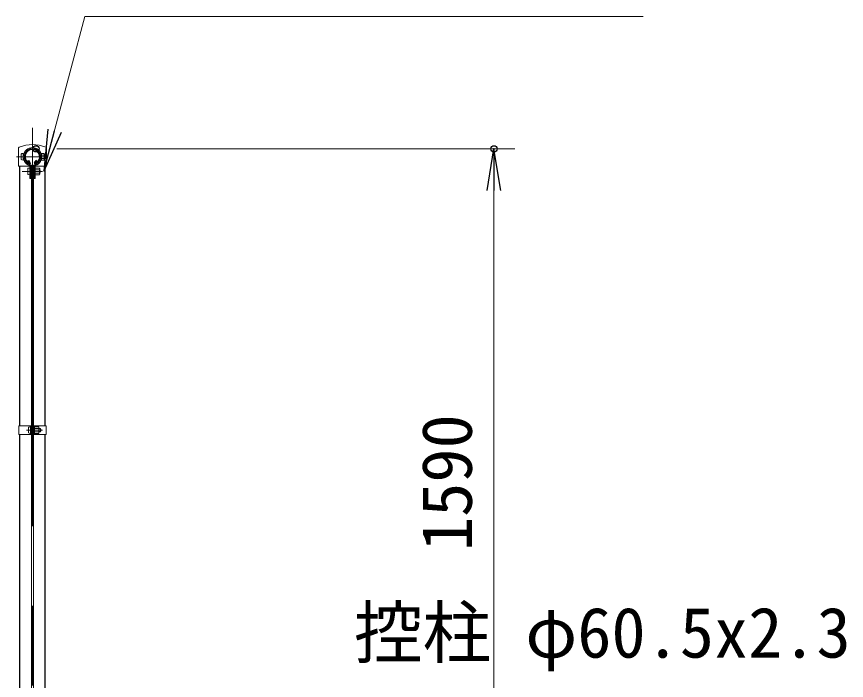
# Model space of a CAD drawing. Units: millimetres, scale not verified. Extents: x -10499 to 10501, y -7424 to 7426.
# Drawn here: x -2362 to -376, y 3074 to 4662 of the extents above; entities that cross this region are included whole.
import ezdxf
from ezdxf.enums import TextEntityAlignment as Align

# ---------------------------------------------------------------- set-up
doc = ezdxf.new("R2010")
doc.units = ezdxf.units.MM
doc.header["$LTSCALE"] = 30
doc.header["$PDMODE"] = 32
doc.header["$PDSIZE"] = 15
doc.linetypes.add('USER1', pattern=[50.8, 31.75, -6.35, 6.35, -6.35])
for name, color, linetype, lineweight in [('0-1_D-STR1', 1, 'Continuous', 25), ('0-4_D-BMK', 2, 'USER1', 13), ('0-5_D-STR3', 3, 'Continuous', 13), ('0-6_D-STR-DIM', 7, 'Continuous', 13), ('0-C_D-STR-TXT', 7, 'Continuous', 13)]:
    doc.layers.add(name, color=color, linetype=linetype, lineweight=lineweight)
doc.layers.add('0-7_0', color=7, linetype='Continuous')
doc.layers.add('0-8_Defpoints', color=8, linetype='Continuous')
doc.styles.add('ＭＳ ゴシック', font='')
doc.styles.get('ＭＳ ゴシック').set_extended_font_data('MS Gothic')

# ---------------------------------------------------------------- blocks, each defined once
blk = doc.blocks.new('_Open')
at = {"layer": '0-7_0'}
blk.add_line((-30, 5), (0, 0), dxfattribs=at)
blk.add_lwpolyline([(-30, -5), (0, 0), (-30, 0)], dxfattribs=at)

msp = doc.modelspace()

# ---------------------------------------------------------------- linework, layer by layer
at = {"layer": '0-1_D-STR1'}
for p, q in [((-2334.66, 4317.26), (-2333.27, 4318.07)), ((-2331.15, 4311.19), (-2334.66, 4317.26)), ((-2329.76, 4311.99), (-2333.27, 4318.07)), ((-2319.19, 4311.99), (-2315.68, 4318.07)), ((-2317.8, 4311.19), (-2314.29, 4317.26)), ((-2314.29, 4317.26), (-2315.68, 4318.07)), ((-2354.73, 3683.07), (-2354.73, 4304.02)), ((-2294.23, 3683.07), (-2294.23, 4304.02)), ((-2354.73, 3009.07), (-2354.73, 3662.07)), ((-2294.23, 3009.07), (-2294.23, 3662.07))]:
    msp.add_line(p, q, dxfattribs=at)
for centre, radius, start, end in [((-2324.48, 4326.52), 19.05, 294.32478, 245.67522), ((-2324.48, 4326.52), 17.45, 294.32478, 245.67522), ((-2331.5, 4310.98), 2, 245.67522, 30), ((-2317.46, 4310.98), 2, 150, 294.32478), ((-2331.5, 4310.98), 0.401, 245.67522, 30), ((-2317.46, 4310.98), 0.401, 150, 294.32478)]:
    msp.add_arc(centre, radius, start, end, dxfattribs=at)
at = {"layer": '0-4_D-BMK'}
for p, q in [((-2324.48, 4395.57), (-2324.48, -4394.43)), ((-2362.44, 4326.52), (-2286.51, 4326.52)), ((-2348.92, 4291.52), (-2300.04, 4291.52)), ((-2339.03, 3672.57), (-2300.43, 3672.57))]:
    msp.add_line(p, q, dxfattribs=at)
at = {"layer": '0-5_D-STR3'}
for p, q in [((-2351.28, 4333.02), (-2351.28, 4320.02)), ((-2346.48, 4334.52), (-2346.48, 4318.52)), ((-2296.98, 4334.62), (-2302.48, 4334.62)), ((-2302.48, 4334.62), (-2302.48, 4318.42)), ((-2295.98, 4332.75), (-2295.98, 4320.4)), ((-2290.83, 4346.52), (-2290.83, 4304.02)), ((-2346.11, 4330.52), (-2346.48, 4330.52)), ((-2346.11, 4322.52), (-2346.48, 4322.52)), ((-2302.48, 4330.52), (-2302.84, 4330.52)), ((-2302.48, 4322.52), (-2302.84, 4322.52)), ((-2296.98, 4330.57), (-2302.48, 4330.57)), ((-2296.98, 4322.47), (-2302.48, 4322.47)), ((-2296.98, 4318.42), (-2302.48, 4318.42)), ((-2295.98, 4330.52), (-2295.48, 4330.52)), ((-2295.98, 4330.52), (-2295.48, 4330.52)), ((-2295.98, 4329.84), (-2295.15, 4329.84)), ((-2295.98, 4323.19), (-2295.15, 4323.19)), ((-2295.98, 4322.52), (-2295.48, 4322.52)), ((-2295.98, 4322.52), (-2295.48, 4322.52)), ((-2295.48, 4330.52), (-2295.48, 4322.52)), ((-2335.78, 4284.95), (-2335.78, 4297.95)), ((-2330.98, 4274.82), (-2330.98, 4304.09)), ((-2328.68, 4274.82), (-2328.68, 4304.09)), ((-2326.98, 4296.83), (-2328.68, 4296.83)), ((-2326.98, 4296.83), (-2326.98, 4286.2)), ((-2326.98, 4295.52), (-2326.73, 4295.52)), ((-2326.73, 4306.52), (-2326.73, 2364.62)), ((-2326.73, 4306.52), (-2322.23, 4306.52)), ((-2322.23, 4306.52), (-2322.23, 2364.62)), ((-2322.23, 4295.52), (-2320.28, 4295.52)), ((-2320.28, 4274.82), (-2320.28, 4304.09)), ((-2317.98, 4274.82), (-2317.98, 4304.09)), ((-2317.98, 4304.02), (-2290.83, 4304.02)), ((-2307.98, 4299.62), (-2317.98, 4299.62)), ((-2307.98, 4295.57), (-2317.98, 4295.57)), ((-2306.98, 4297.75), (-2306.98, 4285.4)), ((-2306.98, 4295.52), (-2306.98, 4287.52)), ((-2306.98, 4294.84), (-2306.65, 4294.84)), ((-2330.98, 4274.82), (-2328.68, 4274.82)), ((-2326.98, 4286.2), (-2328.68, 4286.2)), ((-2326.98, 4287.52), (-2326.73, 4287.52)), ((-2322.23, 4287.52), (-2320.28, 4287.52)), ((-2320.28, 4274.82), (-2317.98, 4274.82)), ((-2307.98, 4287.47), (-2317.98, 4287.47)), ((-2307.98, 4283.42), (-2317.98, 4283.42)), ((-2306.98, 4288.19), (-2306.65, 4288.19)), ((-2357.03, 3683.07), (-2357.03, 3662.07)), ((-2326.73, 3683.07), (-2357.03, 3683.07)), ((-2333.83, 3679.07), (-2333.83, 3666.07)), ((-2329.03, 3683.07), (-2329.03, 3662.07)), ((-2329.03, 3680.57), (-2329.03, 3664.57)), ((-2322.23, 3683.07), (-2291.93, 3683.07)), ((-2319.93, 3683.07), (-2319.93, 3662.07)), ((-2309.93, 3680.67), (-2319.93, 3680.67)), ((-2319.93, 3680.67), (-2319.93, 3664.47)), ((-2309.93, 3676.62), (-2319.93, 3676.62)), ((-2308.93, 3678.8), (-2308.93, 3666.45)), ((-2308.93, 3676.57), (-2305.03, 3676.57)), ((-2308.93, 3675.89), (-2304.7, 3675.89)), ((-2305.03, 3676.57), (-2305.03, 3668.57)), ((-2291.93, 3683.07), (-2291.93, 3662.07)), ((-2326.73, 3662.07), (-2357.03, 3662.07)), ((-2322.23, 3662.07), (-2291.93, 3662.07)), ((-2309.93, 3668.52), (-2319.93, 3668.52)), ((-2309.93, 3664.47), (-2319.93, 3664.47)), ((-2308.93, 3669.24), (-2304.7, 3669.24)), ((-2308.93, 3668.57), (-2305.03, 3668.57))]:
    msp.add_line(p, q, dxfattribs=at)
msp.add_lwpolyline([(-2358.13, 4346.52), (-2358.13, 4304.02), (-2330.98, 4304.02)], dxfattribs=at)
for centre, radius, start, end in [((-2324.48, 4273.63), 82.25, 67.22973, 112.77027), ((-2354.83, 4346.52), 3.3, 116.72671, 180), ((-2324.48, 4326.52), 22, 290.1633, 249.8367), ((-2324.48, 4326.52), 19.7, 289.83718, 250.16282), ((-2298.51, 4332.59), 2.54, 307.21089, 52.78911), ((-2294.13, 4346.52), 3.3, 0, 63.27329), ((-2304.68, 4326.52), 8.7, 332.26063, 27.73937), ((-2298.53, 4320.44), 2.55, 307.42505, 52.57495), ((-2302.98, 4326.52), 8.5, 331.92751, 28.07249), ((-2332.98, 4304.09), 2, 0, 62.72039), ((-2332.98, 4304.09), 4.3, 0, 65.03562), ((-2315.98, 4304.09), 4.3, 114.96438, 180), ((-2315.98, 4304.09), 2, 117.27961, 180), ((-2315.68, 4291.52), 8.7, 332.26063, 27.73937), ((-2309.51, 4297.59), 2.54, 307.21089, 52.78911), ((-2314.48, 4291.52), 8.5, 331.92751, 28.07249), ((-2309.53, 4285.44), 2.55, 307.42505, 52.57495), ((-2317.63, 3672.57), 8.7, 332.26063, 27.73937), ((-2311.46, 3678.64), 2.54, 307.21089, 52.78911), ((-2312.53, 3672.57), 8.5, 331.92751, 28.07249), ((-2311.48, 3666.49), 2.55, 307.42505, 52.57495)]:
    msp.add_arc(centre, radius, start, end, dxfattribs=at)
for centre, start_param, end_param in [((-2346.48, 4333.02), 1.5707963, 3.1415927), ((-2346.48, 4320.02), 3.1415927, 4.712389), ((-2330.98, 4297.95), 1.5707963, 3.1415927), ((-2330.98, 4284.95), 3.1415927, 4.712389), ((-2329.03, 3679.07), 1.5707963, 3.1415927), ((-2329.03, 3666.07), 3.1415927, 4.712389)]:
    msp.add_ellipse(centre, major_axis=(4.8, 0), ratio=0.3125, start_param=start_param, end_param=end_param, dxfattribs=at)
at = {"layer": '0-6_D-STR-DIM'}
for p, q in [((-2265.98, 4345.57), (-1169.48, 4345.57)), ((-1219.48, 2855.57), (-1219.48, 4245.57))]:
    msp.add_line(p, q, dxfattribs=at)
at = {"layer": '0-8_Defpoints'}
for p in [(-2315.98, 4345.57), (-1219.48, 4345.57)]:
    msp.add_point(p, dxfattribs=at)
at = {"layer": '0-C_D-STR-TXT'}
msp.add_lwpolyline([(-862.28, 4661.97), (-2198.98, 4661.97), (-2296.89, 4294)], dxfattribs=at)

# ---------------------------------------------------------------- block references
at = {"layer": '0-6_D-STR-DIM', "xscale": 3.333333, "yscale": 3.333333, "rotation": 90}
msp.add_blockref('_Open', (-1219.48, 4345.57), dxfattribs=at)
at = {"layer": '0-C_D-STR-TXT', "xscale": 3.333333, "yscale": 3.333333, "rotation": 255.0989}
msp.add_blockref('_Open', (-2297.41, 4292.07), dxfattribs=at)

# ---------------------------------------------------------------- texts
at = {"layer": '0-6_D-STR-DIM', "style": 'ＭＳ ゴシック'}
msp.add_text('1590', height=120.3, rotation=90, dxfattribs=at).set_placement((-1236.35, 3383.32), align=Align.BOTTOM_LEFT)
at = {"layer": '0-C_D-STR-TXT', "style": 'ＭＳ ゴシック'}
msp.add_text('控柱 φ60.5x2.3', height=120.3, dxfattribs=at).set_placement((-1554.44, 3092.29), align=Align.BOTTOM_LEFT)

doc.saveas('drawing.dxf')
